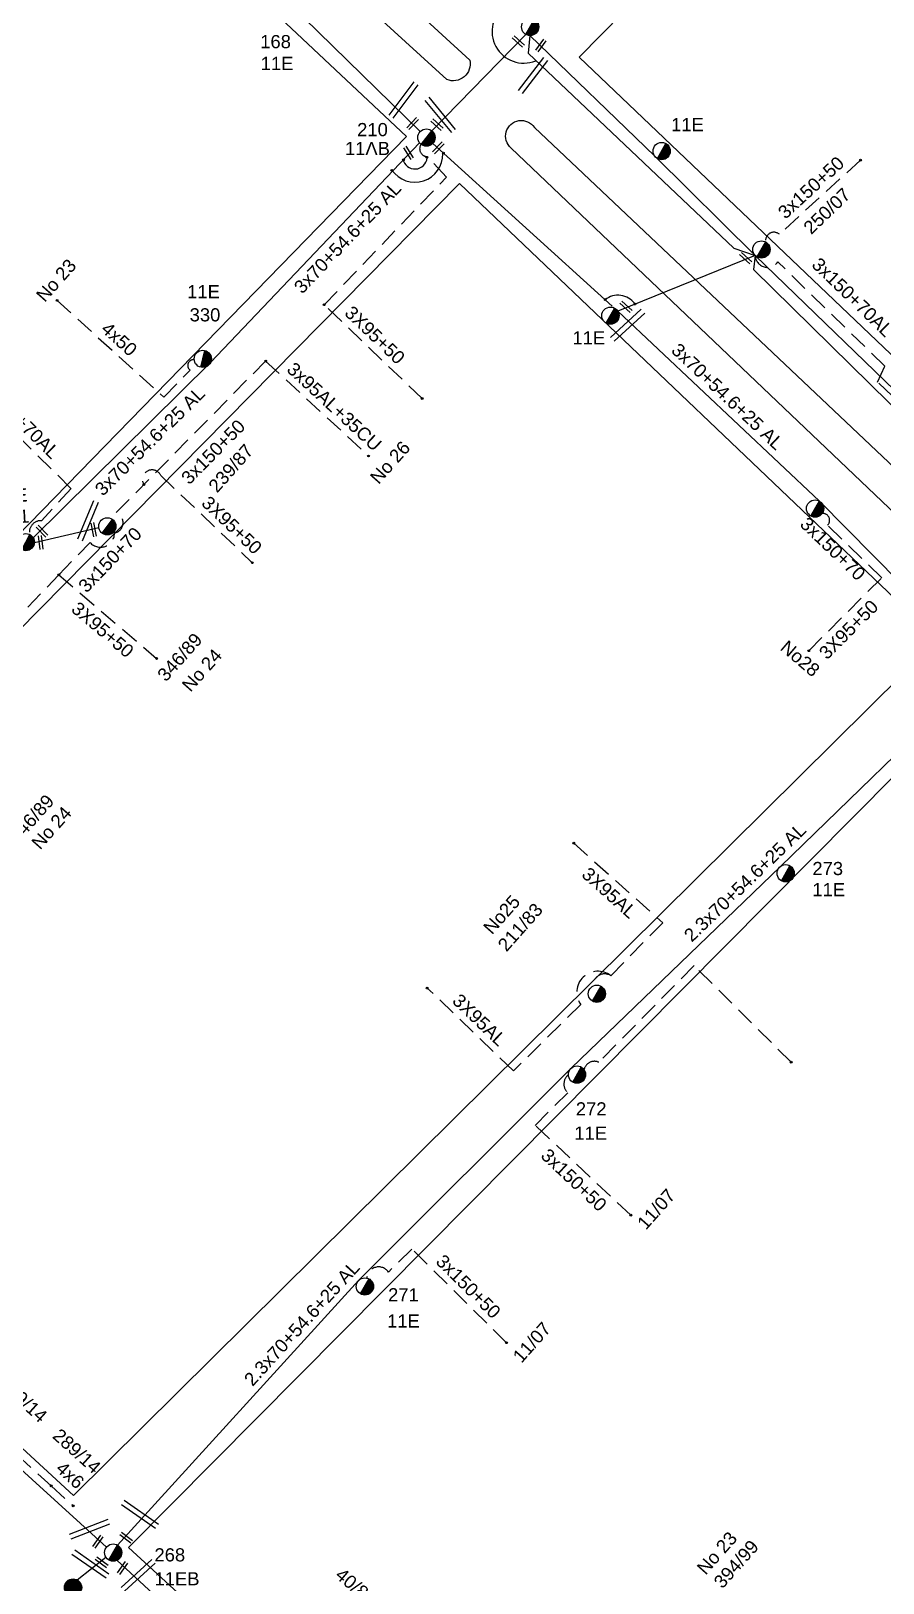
# Model space of a CAD drawing. Header units: millimetres. Extents: x 855 to 3091, y 750 to 2767.
# Drawn here: x 1408.1 to 1524.6, y 1262.2 to 1474.4 of the extents above; entities that cross this region are included whole.
import ezdxf
from ezdxf.enums import TextEntityAlignment as Align

# ---------------------------------------------------------------- set-up
doc = ezdxf.new("R2010")
doc.units = ezdxf.units.MM
doc.linetypes.add('DASHED', pattern=[19.05, 12.7, -6.35])
for name, color, linetype, lineweight in [('3x150+50', 7, 'Continuous', 30), ('3x150+50CU', 7, 'Continuous', 30), ('3x150+70', 7, 'Continuous', 30), ('3x150+70AL', 7, 'DASHED', 30), ('3x70+54.6+25 AL', 7, 'SYN_LINE', 30), ('3X95', 7, 'Continuous', 30), ('3X95+50', 7, 'Continuous', 30), ('3x95AL+35CU', 7, 'Continuous', 30), ('4x50', 7, 'Continuous', 30), ('4x6', 7, 'SYN_LINE', 30), ('Υπόβαθρο ΔΕΗ', 7, 'Continuous', 30)]:
    doc.layers.add(name, color=color, linetype=linetype, lineweight=lineweight)
for name, color, linetype in [('TEXT ΚΑΛΩΔΙΩΝ', 7, 'Continuous'), ('Άγνωστα', 7, 'Continuous'), ('ΑΓΝΩΣΤΟ ΥΠΟΓΕΙΟ ΚΑΛΩΔΙΟ', 7, 'DASHED'), ('Καλώδια ΧΤ   3x150+70AL', 7, 'DASHED'), ('Μηχανική τομή', 7, 'Continuous'), ('Στύλος Ξύλινος', 7, 'Continuous'), ('Στύλος Ξύλινος @ 1', 7, 'Continuous'), ('Στύλος ΦΜ', 7, 'Continuous'), ('Στύλος ΦΜ @ 1', 7, 'Continuous'), ('Συνδέσεις', 7, 'Continuous'), ('Τομή', 7, 'Continuous')]:
    doc.layers.add(name, color=color, linetype=linetype)
doc.styles.add('arial', font='arial.ttf')
doc.styles.get("Standard").update_dxf_attribs({"font": 'arial.ttf'})
doc.linetypes.add('SYN_LINE', pattern='A,0.5,-0.0001,["/\\/\\/\\/",Standard,S=0.1,R=0,X=0,Y=-0.05],-0.25', length=0.7501)

# ---------------------------------------------------------------- blocks, each defined once
blk = doc.blocks.new('ΥΠΑΡΧΩΝ ΤΣΙΜΕΝΤΕΝΙΟΣ ΣΤΥΛΟΣ')
at = {"layer": 'Στύλος ΦΜ'}
blk.add_hatch(color=7, dxfattribs=at).paths.add_polyline_path([(-1.29, -2.28, 0.574793), (2.62, 0, 0.268822), (1.3, 2.27)])
at = {"layer": 'Στύλος ΦΜ', "color": 7}
blk.add_line((-1.29, -2.28), (1.3, 2.27), dxfattribs=at)
blk.add_circle((0, 0), 2.62, dxfattribs=at)
at = {"layer": 'Στύλος ΦΜ', "flags": 4}
for tag, p in [('ΑΡΙΘΜΟΣ', (-4.68, 8.05)), ('ΤΥΠΟΣ', (-4.91, 3.03))]:
    blk.add_attdef(tag, p, '', height=4, dxfattribs=at)
blk = doc.blocks.new('ΥΠΑΡΧΩΝ ΞΥΛΙΝΟΣ ΣΤΥΛΟΣ')
at = {"layer": 'Στύλος Ξύλινος'}
h = blk.add_hatch(color=7, dxfattribs=at)
h.paths.add_polyline_path([(-2.62, 0, 0.270008), (-1.29, -2.28), (1.3, 2.27, 0.576266)])
h.paths.add_polyline_path([(-1.29, -2.28, 0.574793), (2.62, 0, 0.268822), (1.3, 2.27)])
at = {"layer": 'Στύλος Ξύλινος', "color": 7}
blk.add_line((-1.29, -2.28), (1.3, 2.27), dxfattribs=at)
blk.add_circle((0, 0), 2.62, dxfattribs=at)
at = {"layer": 'Στύλος Ξύλινος', "flags": 4}
for tag, p in [('ΑΡΙΘΜΟΣ', (-4.91, 8.6)), ('ΤΥΠΟΣ', (-4.85, 3.39))]:
    blk.add_attdef(tag, p, '', height=4, dxfattribs=at)
blk = doc.blocks.new('ΤΟΜΗ')
at = {"layer": 'Τομή', "ltscale": 40}
for p, q in [((-5.68, 0), (17.06, 0)), ((-5.68, -2.77), (17.06, -2.77))]:
    blk.add_line(p, q, dxfattribs=at)
blk = doc.blocks.new('ΜΗΧΑΝΙΚΗ ΤΟΜΗ')
at = {"layer": 'Μηχανική τομή', "ltscale": 40}
for p, q in [((-1.89, 0.78), (5.69, 0.78)), ((-1.89, -0.77), (5.69, -0.77))]:
    blk.add_line(p, q, dxfattribs=at)
blk = doc.blocks.new('_ΣΥΝΔΕΣΗ')
at = {"layer": 'Συνδέσεις', "linetype": 'SYN_LINE', "ltscale": 40}
blk.add_hatch(color=256, dxfattribs=at).paths.add_polyline_path([(0.5, -0.01, 1), (-0.5, -0.01, 1)])
at = {"layer": 'Συνδέσεις'}
blk.add_circle((0, -0.01), 0.5, dxfattribs=at)

msp = doc.modelspace()

# ---------------------------------------------------------------- linework, layer by layer
at = {"layer": '3x150+50', "color": 62, "linetype": 'DASHED', "lineweight": -3, "ltscale": 0.2}
msp.add_lwpolyline([(1521.5, 1456.77), (1510.41, 1446.63, 0.708437), (1508.54, 1445.58, -1.094979)], format="xyb", dxfattribs=at)
at = {"layer": '3x150+50', "color": 27, "linetype": 'DASHED', "lineweight": -3, "ltscale": 0.2}
msp.add_lwpolyline([(1419.52, 1405.78, 0.753283), (1419.76, 1408.57), (1440.18, 1429.3)], format="xyb", dxfattribs=at)
at = {"layer": '3x150+50', "color": 2, "linetype": 'DASHED', "lineweight": -3, "ltscale": 0.2}
for points in [[(1490.1, 1312.5), (1477.03, 1324.79), (1481.48, 1329.23, -0.457311), (1481.57, 1331.71, 5.001901)], [(1473.11, 1295.07), (1460.16, 1307.88), (1456.97, 1304.73, 0.711998), (1454.01, 1303.91, -64.689161)]]:
    msp.add_lwpolyline(points, format="xyb", dxfattribs=at)
at = {"layer": '3x150+50', "color": 85, "linetype": 'DASHED', "lineweight": -3, "ltscale": 0.2}
msp.add_lwpolyline([(1395.27, 1288.15, 1.131617), (1397.76, 1287.41), (1410.85, 1275.49)], format="xyb", dxfattribs=at)
at = {"layer": '3x150+50CU', "color": 27, "linetype": 'DASHED', "lineweight": -3, "ltscale": 0.2}
msp.add_lwpolyline([(1394.46, 1381.89), (1411.9, 1400.06)], dxfattribs=at)
at = {"layer": '3x150+70', "color": 62, "linetype": 'DASHED', "lineweight": -3, "ltscale": 0.2}
for points in [[(1448.19, 1437), (1464.91, 1454.44), (1462.27, 1457.26, -0.598426), (1461.43, 1458.93, 18.250731)], [(1524.43, 1399.68), (1516.99, 1406.84, 0.714426), (1516.26, 1408.46, -97.218518)]]:
    msp.add_lwpolyline(points, format="xyb", dxfattribs=at)
at = {"layer": '3x150+70', "color": 27, "linetype": 'DASHED', "lineweight": -3, "ltscale": 0.2}
msp.add_lwpolyline([(1411.9, 1400.06), (1416.17, 1404.5, 0.749534), (1419.5, 1406.03, -104.220574)], format="xyb", dxfattribs=at)
at = {"layer": '3x150+70AL', "color": 62, "linetype": 'DASHED', "lineweight": -3, "ltscale": 0.2}
for points in [[(1524.85, 1428.62), (1510.19, 1442.86, -0.734646), (1507.11, 1443.75, 1.318415)], [(1555.75, 1404.37, 0.642369), (1553.81, 1403.85), (1550.83, 1401.04), (1523.85, 1426.42), (1524.85, 1428.62)], [(1400.91, 1424.39), (1413.58, 1411.87), (1409.54, 1407.47, 0.490977), (1407.92, 1405.59, -1.521308)]]:
    msp.add_lwpolyline(points, format="xyb", dxfattribs=at)
at = {"layer": '3x70+54.6+25 AL', "color": 2, "linetype": 'SYN_LINE', "lineweight": -3, "ltscale": 15}
for points in [[(1445.4, 1476.21), (1461.31, 1460.67)], [(1487.7, 1436.69), (1488.32, 1436.13), (1515.88, 1410.15), (1537.95, 1387.79)], [(1537.16, 1385.98), (1510.57, 1360.2), (1481.97, 1332.61), (1452.89, 1303.57), (1419.92, 1267.4)]]:
    msp.add_lwpolyline(points, dxfattribs=at)
at = {"layer": '3x70+54.6+25 AL', "color": 27, "linetype": 'SYN_LINE', "lineweight": -3, "ltscale": 15}
for points in [[(1475.76, 1473.97), (1462.89, 1460.78)], [(1552.73, 1401.02), (1530.29, 1421.33), (1507.11, 1443.75), (1493.38, 1457.3), (1476.28, 1473.81)]]:
    msp.add_lwpolyline(points, dxfattribs=at)
at = {"layer": '3x70+54.6+25 AL', "color": 6, "linetype": 'SYN_LINE', "lineweight": -3, "ltscale": 15}
msp.add_lwpolyline([(1476.28, 1473.81), (1476.05, 1471.4), (1504.2, 1444.72), (1507.11, 1443.75), (1506.89, 1441.8), (1528.07, 1421), (1530.29, 1421.33), (1529.73, 1419.22), (1549.74, 1400.38), (1552.48, 1400.22)], dxfattribs=at)
at = {"layer": '3x70+54.6+25 AL', "color": 62, "linetype": 'SYN_LINE', "lineweight": -3, "ltscale": 15}
for points in [[(1408.41, 1405.14), (1432.64, 1429.08), (1461.2, 1459.16)], [(1463.02, 1459.06), (1487.57, 1436.81)], [(1507.11, 1443.75), (1488.32, 1436.13)]]:
    msp.add_lwpolyline(points, dxfattribs=at)
at = {"layer": '3x70+54.6+25 AL', "color": 62, "linetype": 'SYN_LINE', "lineweight": -3, "ltscale": 10}
msp.add_lwpolyline([(1408.57, 1404.49), (1417.37, 1406.55)], dxfattribs=at)
at = {"layer": '3x70+54.6+25 AL', "color": 85, "linetype": 'SYN_LINE', "lineweight": -3, "ltscale": 15}
msp.add_lwpolyline([(1275.97, 1396.13), (1275.64, 1393.73), (1306.04, 1366.96), (1308.27, 1367.67), (1308.32, 1364.96), (1339.97, 1336.84), (1342.77, 1337.31), (1365.09, 1316), (1395, 1288.4), (1418.41, 1267.1)], dxfattribs=at)
at = {"layer": '3x70+54.6+25 AL', "color": 30, "linetype": 'SYN_LINE', "lineweight": -3, "ltscale": 5}
msp.add_lwpolyline([(1414.43, 1262.62), (1418.35, 1265.72)], dxfattribs=at)
at = {"layer": '3x70+54.6+25 AL', "color": 1, "linetype": 'SYN_LINE', "lineweight": -3, "ltscale": 15}
msp.add_lwpolyline([(1481.25, 1209.37), (1450.47, 1236.95), (1419.84, 1265.31)], dxfattribs=at)
at = {"layer": '3X95', "color": 2, "linetype": 'DASHED', "lineweight": -3, "ltscale": 0.2}
for points in [[(1482.31, 1363.37), (1494.46, 1352.5), (1487.38, 1345.25, 0.607422), (1484.93, 1343.83, -0.330784)], [(1487.38, 1345.25, 0.868681), (1483.25, 1341.3), (1474.05, 1332.25), (1462.27, 1343.57)]]:
    msp.add_lwpolyline(points, format="xyb", dxfattribs=at)
at = {"layer": '3X95+50', "color": 62, "linetype": 'DASHED', "lineweight": -3, "ltscale": 0.2}
for points in [[(1461.58, 1424.17), (1448.19, 1437)], [(1514.43, 1389.69), (1524.43, 1399.68)]]:
    msp.add_lwpolyline(points, dxfattribs=at)
at = {"layer": '3X95+50', "color": 27, "linetype": 'DASHED', "lineweight": -3, "ltscale": 0.2}
msp.add_lwpolyline([(1423.54, 1412.4, -1.07891), (1425.84, 1413.64), (1438.36, 1401.73)], format="xyb", dxfattribs=at)
msp.add_lwpolyline([(1411.9, 1400.06), (1425.28, 1388.64)], dxfattribs=at)
at = {"layer": '3x95AL+35CU', "color": 27, "linetype": 'DASHED', "lineweight": -3, "ltscale": 0.2}
msp.add_lwpolyline([(1440.18, 1429.3), (1454.25, 1416.32)], dxfattribs=at)
at = {"layer": '4x50', "color": 62, "linetype": 'DASHED', "lineweight": -3, "ltscale": 0.2}
msp.add_lwpolyline([(1411.66, 1437.6), (1426.26, 1424.35), (1429.86, 1428.06, -0.774128), (1430.41, 1429.49, 25.809379)], format="xyb", dxfattribs=at)
at = {"layer": '4x6', "color": 85, "linetype": 'DASHED', "lineweight": -3, "ltscale": 0.2}
msp.add_lwpolyline([(1410.85, 1275.49), (1413.86, 1272.76)], dxfattribs=at)
at = {"layer": 'ΑΓΝΩΣΤΟ ΥΠΟΓΕΙΟ ΚΑΛΩΔΙΟ', "color": 2, "linetype": 'DASHED', "lineweight": -3, "ltscale": 0.2}
msp.add_lwpolyline([(1512.02, 1333.43), (1498.77, 1346.63), (1485.72, 1333.42, 0.47266), (1483.71, 1332.41, -24.986628)], format="xyb", dxfattribs=at)
at = {"layer": 'Υπόβαθρο ΔΕΗ', "lineweight": -3}
for points in [[(1597.83, 1587.44), (1666.93, 1522.87), (1548.89, 1408.08), (1483.05, 1470.86)], [(1483.05, 1470.86), (1597.83, 1587.44)]]:
    msp.add_lwpolyline(points, dxfattribs=at)
for points in [[(1416.74, 1517.55), (1468.08, 1470.44, -0.60623), (1464.95, 1467.79), (1413.55, 1514.72, -1.144018)], [(1476.92, 1461.25), (1539.54, 1402.02, -0.806634), (1535.89, 1399.19), (1473.73, 1458.43, -1.144018)]]:
    msp.add_lwpolyline(points, format="xyb", close=True, dxfattribs=at)
for points in [[(1404.73, 1511.4), (1459.46, 1460), (1342.59, 1340.09), (1283.57, 1394.04)], [(1466.67, 1453.59), (1532.1, 1391.23), (1413.93, 1274.18), (1348.86, 1334.11)], [(1537.98, 1384.52), (1597.36, 1327.92), (1482.18, 1211.23), (1421.42, 1267.06)]]:
    msp.add_lwpolyline(points, close=True, dxfattribs=at)
at = {"layer": 'Υπόβαθρο ΔΕΗ', "color": 7, "linetype": 'Continuous', "lineweight": -3, "ltscale": 0.2}
for centre, radius, start, end in [((1475.45, 1474.36), 4.32, 124.1874, 292.4387), ((1460.59, 1457.58), 3.82, 214.611, 1.0522), ((1460.6, 1457.22), 1.66, 190.3182, 355.2643), ((1488.35, 1435.48), 2.83, 36.1345, 128.1669)]:
    msp.add_arc(centre, radius, start, end, dxfattribs=at)

# ---------------------------------------------------------------- block references
at = {"layer": 'Μηχανική τομή', "lineweight": -3}
for p, xscale, yscale, zscale, rotation in [((1475.07, 1472.68), 0.2499999999999999, 0.2499999999999999, 0.4999999999999997, 137.7028228505125), ((1477.54, 1472.06), 0.2499999999999999, 0.2499999999999999, 0.4999999999999997, 53.86326244153908), ((1459.96, 1461.42), 0.2499999999999999, 0.2499999999999999, 0.4999999999999997, 46.5442022170989), ((1463.97, 1461.3), 0.2499999999999999, 0.2499999999999999, 0.4999999999999997, 137.7028228505125), ((1459.99, 1457.38), 0.2499999999999999, 0.2499999999999999, 0.4999999999999997, 122.4386524417825), ((1463.46, 1458.12), 0.2499999999999999, 0.2499999999999999, 0.4999999999999997, 46.5442022170989), ((1506.17, 1443.05), 0.2499999999999999, 0.2499999999999999, 0.4999999999999997, 137.7028228505125), ((1489.8, 1436.41), 0.2499999999999999, 0.2499999999999999, 0.4999999999999997, 137.7028228505125), ((1416.79, 1405.77), 0.25, 0.25, 0.25, 100.8913637801821), ((1409.95, 1405.7), 0.25, 0.25, 0.25, 134.2782145394548), ((1409.5, 1404.03), 0.25, 0.25, 0.25, 96.73771652574612), ((1421.5, 1268.11), 0.25, 0.25, 0.25, 143.7277058040057), ((1416.97, 1267.48), 0.25, 0.25, 0.25, 54.4856197192397), ((1418.14, 1264.74), 0.25, 0.25, 0.25, 143.7277058040057), ((1420.37, 1263.87), 0.25, 0.25, 0.25, 54.4856197192397)]:
    msp.add_blockref('ΜΗΧΑΝΙΚΗ ΤΟΜΗ', p, dxfattribs=dict(at, xscale=xscale, yscale=yscale, zscale=zscale, rotation=rotation))
at = {"layer": 'Στύλος Ξύλινος @ 1', "lineweight": -3, "ltscale": 40}
ref = msp.add_blockref('ΥΠΑΡΧΩΝ ΞΥΛΙΝΟΣ ΣΤΥΛΟΣ', (1413.85, 1261.6), dxfattribs=dict(at, xscale=0.4499999999998181, yscale=0.4499999999998181, zscale=0.4499999999998181))
ref.add_attrib('ΤΥΠΟΣ', '452', (1410.44, 1252.97), dxfattribs={"layer": 'Στύλος Ξύλινος', "height": 1.8, "flags": 4})
ref.add_attrib('ΑΡΙΘΜΟΣ', '12M', (1409.47, 1250.3), dxfattribs={"layer": 'Στύλος Ξύλινος', "height": 1.8, "flags": 4})
at = {"layer": 'Στύλος ΦΜ @ 1', "lineweight": -3, "ltscale": 40}
ref = msp.add_blockref('ΥΠΑΡΧΩΝ ΤΣΙΜΕΝΤΕΝΙΟΣ ΣΤΥΛΟΣ', (1476.34, 1474.99), dxfattribs=dict(at, xscale=0.449999999999818, yscale=0.449999999999818, zscale=0.449999999999818))
ref.add_attrib('ΤΥΠΟΣ', '128', (1474.04, 1479.07), dxfattribs={"layer": 'Στύλος ΦΜ', "height": 1.8, "flags": 4})
ref = msp.add_blockref('ΥΠΑΡΧΩΝ ΤΣΙΜΕΝΤΕΝΙΟΣ ΣΤΥΛΟΣ', (1444.45, 1476.92), dxfattribs=dict(at, xscale=0.4499999999998179, yscale=0.4499999999998179, zscale=0.4499999999998179, rotation=16.67343810130761))
ref.add_attrib('ΤΥΠΟΣ', '168', (1439.44, 1472.08), dxfattribs={"layer": 'Στύλος ΦΜ', "height": 1.8, "flags": 4})
ref.add_attrib('ΑΡΙΘΜΟΣ', '11E', (1439.5, 1469.1), dxfattribs={"layer": 'Στύλος ΦΜ', "height": 1.8, "flags": 4})
ref = msp.add_blockref('ΥΠΑΡΧΩΝ ΤΣΙΜΕΝΤΕΝΙΟΣ ΣΤΥΛΟΣ', (1494.32, 1458.01), dxfattribs=dict(at, xscale=0.4499999999998179, yscale=0.4499999999998179, zscale=0.4499999999998179))
ref.add_attrib('ΤΥΠΟΣ', '11E', (1495.62, 1460.73), dxfattribs={"layer": 'Στύλος ΦΜ', "height": 1.8, "rotation": 360, "flags": 4})
ref = msp.add_blockref('ΥΠΑΡΧΩΝ ΤΣΙΜΕΝΤΕΝΙΟΣ ΣΤΥΛΟΣ', (1462.16, 1459.86), dxfattribs=dict(at, xscale=0.4499999999998178, yscale=0.4499999999998178, zscale=0.4499999999998178, rotation=351.5252858498288))
ref.add_attrib('ΤΥΠΟΣ', '210', (1452.69, 1460.05), dxfattribs={"layer": 'Στύλος ΦΜ', "height": 1.8, "flags": 4})
ref.add_attrib('ΑΡΙΘΜΟΣ', '11ΛΒ', (1451.02, 1457.47), dxfattribs={"layer": 'Στύλος ΦΜ', "height": 1.8, "flags": 4})
at = {"layer": 'Στύλος ΦΜ @ 1', "lineweight": -3, "ltscale": 40, "xscale": 0.4499999999998181, "yscale": 0.4499999999998181, "zscale": 0.4499999999998181}
for p in [(1507.96, 1444.56), (1515.3, 1409.13), (1485.46, 1342.78)]:
    msp.add_blockref('ΥΠΑΡΧΩΝ ΤΣΙΜΕΝΤΕΝΙΟΣ ΣΤΥΛΟΣ', p, dxfattribs=at)
at = {"layer": 'Στύλος ΦΜ @ 1', "lineweight": -3, "ltscale": 40}
ref = msp.add_blockref('ΥΠΑΡΧΩΝ ΤΣΙΜΕΝΤΕΝΙΟΣ ΣΤΥΛΟΣ', (1431.59, 1429.6), dxfattribs=dict(at, xscale=0.449999999999818, yscale=0.449999999999818, zscale=0.449999999999818, rotation=17.04188746053645))
ref.add_attrib('ΤΥΠΟΣ', '330', (1429.79, 1434.72), dxfattribs={"layer": 'Στύλος ΦΜ', "height": 1.8, "flags": 4})
ref.add_attrib('ΑΡΙΘΜΟΣ', '11E', (1429.45, 1437.89), dxfattribs={"layer": 'Στύλος ΦΜ', "height": 1.8, "flags": 4})
ref = msp.add_blockref('ΥΠΑΡΧΩΝ ΤΣΙΜΕΝΤΕΝΙΟΣ ΣΤΥΛΟΣ', (1487.32, 1435.51), dxfattribs=dict(at, xscale=0.4499999999998181, yscale=0.4499999999998181, zscale=0.4499999999998181))
ref.add_attrib('ΤΥΠΟΣ', '11E', (1482.13, 1431.58), dxfattribs={"layer": 'Στύλος ΦΜ', "height": 1.8, "rotation": 360, "flags": 4})
ref = msp.add_blockref('ΥΠΑΡΧΩΝ ΤΣΙΜΕΝΤΕΝΙΟΣ ΣΤΥΛΟΣ', (1407.39, 1404.54), dxfattribs=dict(at, xscale=0.449999999999818, yscale=0.449999999999818, zscale=0.449999999999818, rotation=3.070424131959761))
ref.add_attrib('ΤΥΠΟΣ', '331', (1403.72, 1407), dxfattribs={"layer": 'Στύλος ΦΜ', "height": 1.8, "rotation": 3.0704, "flags": 4})
ref.add_attrib('ΑΡΙΘΜΟΣ', '11E', (1403.2, 1409.87), dxfattribs={"layer": 'Στύλος ΦΜ', "height": 1.8, "rotation": 3.0704, "flags": 4})
at = {"layer": 'Στύλος ΦΜ @ 1', "lineweight": -3, "ltscale": 40, "xscale": 0.4499999999998181, "yscale": 0.4499999999998181, "zscale": 0.4499999999998181, "rotation": 352.5021454697022}
msp.add_blockref('ΥΠΑΡΧΩΝ ΤΣΙΜΕΝΤΕΝΙΟΣ ΣΤΥΛΟΣ', (1418.54, 1406.7), dxfattribs=at)
at = {"layer": 'Στύλος ΦΜ @ 1', "lineweight": -3, "ltscale": 40}
ref = msp.add_blockref('ΥΠΑΡΧΩΝ ΤΣΙΜΕΝΤΕΝΙΟΣ ΣΤΥΛΟΣ', (1511.27, 1359.26), dxfattribs=dict(at, xscale=0.449999999999818, yscale=0.449999999999818, zscale=0.449999999999818))
ref.add_attrib('ΤΥΠΟΣ', '273', (1514.93, 1359.01), dxfattribs={"layer": 'Στύλος ΦΜ', "height": 1.8, "rotation": 360, "flags": 4})
ref.add_attrib('ΑΡΙΘΜΟΣ', '11E', (1514.92, 1356.12), dxfattribs={"layer": 'Στύλος ΦΜ', "height": 1.8, "rotation": 360, "flags": 4})
ref = msp.add_blockref('ΥΠΑΡΧΩΝ ΤΣΙΜΕΝΤΕΝΙΟΣ ΣΤΥΛΟΣ', (1482.75, 1331.73), dxfattribs=dict(at, xscale=0.449999999999818, yscale=0.449999999999818, zscale=0.449999999999818))
ref.add_attrib('ΤΥΠΟΣ', '272', (1482.59, 1326.14), dxfattribs={"layer": 'Στύλος ΦΜ', "height": 1.8, "rotation": 360, "flags": 4})
ref.add_attrib('ΑΡΙΘΜΟΣ', '11E', (1482.38, 1322.83), dxfattribs={"layer": 'Στύλος ΦΜ', "height": 1.8, "rotation": 360, "flags": 4})
ref = msp.add_blockref('ΥΠΑΡΧΩΝ ΤΣΙΜΕΝΤΕΝΙΟΣ ΣΤΥΛΟΣ', (1453.75, 1302.76), dxfattribs=dict(at, xscale=0.449999999999818, yscale=0.449999999999818, zscale=0.449999999999818))
ref.add_attrib('ΤΥΠΟΣ', '271', (1456.92, 1300.72), dxfattribs={"layer": 'Στύλος ΦΜ', "height": 1.8, "rotation": 360, "flags": 4})
ref.add_attrib('ΑΡΙΘΜΟΣ', '11E', (1456.79, 1297.14), dxfattribs={"layer": 'Στύλος ΦΜ', "height": 1.8, "rotation": 360, "flags": 4})
ref = msp.add_blockref('ΥΠΑΡΧΩΝ ΤΣΙΜΕΝΤΕΝΙΟΣ ΣΤΥΛΟΣ', (1419.34, 1266.37), dxfattribs=dict(at, xscale=0.449999999999818, yscale=0.449999999999818, zscale=0.449999999999818))
ref.add_attrib('ΤΥΠΟΣ', '268', (1424.98, 1265.16), dxfattribs={"layer": 'Στύλος ΦΜ', "height": 1.8, "rotation": 360, "flags": 4})
ref.add_attrib('ΑΡΙΘΜΟΣ', '11EB', (1424.99, 1261.89), dxfattribs={"layer": 'Στύλος ΦΜ', "height": 1.8, "rotation": 360, "flags": 4})
at = {"layer": 'Συνδέσεις', "lineweight": -3, "xscale": 0.25, "yscale": 0.25, "zscale": 0.25}
for p in [(1459.03, 1456.81), (1462.22, 1457.17), (1464.48, 1457.72), (1521.5, 1456.77), (1457.43, 1455.38), (1411.66, 1437.6), (1448.19, 1437.01), (1486.61, 1437.7), (1490.67, 1437.1), (1440.19, 1429.31), (1461.58, 1424.18), (1454.25, 1416.32), (1423.54, 1412.4), (1438.36, 1401.73), (1411.91, 1400.06), (1425.28, 1388.64), (1514.43, 1389.69), (1482.32, 1363.37), (1462.27, 1343.57), (1512.02, 1333.43), (1490.1, 1312.5), (1473.11, 1295.07), (1410.85, 1275.49), (1413.86, 1272.76)]:
    msp.add_blockref('_ΣΥΝΔΕΣΗ', p, dxfattribs=at)
at = {"layer": 'Τομή', "lineweight": -3}
for p, xscale, yscale, zscale, rotation in [((1477.85, 1469.28), 0.2499999999999999, 0.2499999999999999, 0.2499999999999999, 232.8161393668639), ((1460.14, 1465.92), 0.2499999999999999, 0.2499999999999999, 0.2499999999999999, 232.8161393668639), ((1463.39, 1464.27), 0.2499999999999999, 0.2499999999999999, 0.2499999999999999, 309.5845077060688), ((1488.39, 1433.5), 0.25, 0.25, 0.25, 42.41208367100575), ((1415.05, 1406.31), 0.2499999999999999, 0.2499999999999999, 0.2499999999999999, 67.64975664843112), ((1423.96, 1270.47), 0.2499999999999999, 0.2499999999999999, 0.2499999999999999, 145.1725379253222), ((1414.67, 1269.39), 0.2499999999999999, 0.2499999999999999, 0.2499999999999999, 21.26620935299457), ((1417.2, 1263.68), 0.2499999999999999, 0.2499999999999999, 0.2499999999999999, 145.1725379253222), ((1421.46, 1262.56), 0.25, 0.25, 0.25, 42.41208367100575)]:
    msp.add_blockref('ΤΟΜΗ', p, dxfattribs=dict(at, xscale=xscale, yscale=yscale, zscale=zscale, rotation=rotation))

# ---------------------------------------------------------------- texts
at = {"layer": 'TEXT ΚΑΛΩΔΙΩΝ', "linetype": 'Continuous', "lineweight": -3, "ltscale": 0.2}
for s, rotation, p in [('3x150+50', 42.4428, (1514.74, 1453.03)), ('3x70+54.6+25 AL', 46.4858, (1451.37, 1446.2)), ('3X95+50', 316.2325, (1455.12, 1432.86)), ('4x50', 317.7847, (1420.17, 1432.31)), ('3x70+54.6+25 AL', 316.6953, (1503.34, 1424.45)), ('3x95AL+35CU', 317.2734, (1449.58, 1423.07)), ('3x150+70AL', 315.3369, (1406.49, 1421.41)), ('3x70+54.6+25 AL', 44.6555, (1424.35, 1418.35)), ('3x150+50', 45.4329, (1433, 1416.88)), ('3X95+50', 316.4266, (1435.56, 1406.87)), ('3x150+70', 316.0579, (1517.73, 1403.63)), ('3x150+70', 46.168, (1418.9, 1402.13)), ('3X95+50', 44.9979, (1519.88, 1392.59)), ('3X95+50', 319.4947, (1417.9, 1392.57)), ('2.3x70+54.6+25 AL', 43.975, (1505.71, 1358.02)), ('3X95AL', 318.1569, (1487.18, 1356.59)), ('3X95AL', 316.1417, (1469.41, 1339.21)), ('3x150+50', 316.7518, (1482.33, 1317.33)), ('2.3x70+54.6+25 AL', 47.6541, (1445.12, 1297.72)), ('3x150+50', 315.3104, (1467.9, 1302.76)), ('4x6', 317.6754, (1413.46, 1276.97))]:
    msp.add_text(s, height=1.8, rotation=rotation, dxfattribs=at).set_placement(p, align=Align.MIDDLE_CENTER)
at = {"layer": 'Άγνωστα', "lineweight": -3, "ltscale": 40, "char_height": 1.8, "width": 12.7137, "attachment_point": 1, "style": 'arial'}
for s, insert, rotation in [('250/07', (1513.52, 1447.81), 43.8277), ('No 23', (1408.64, 1438.43), 48.4059), ('239/87', (1432.2, 1412.37), 48.4059), ('No 26', (1454.29, 1413.53), 48.4059), ('346/89', (1425.21, 1386.54), 48.4059), ('No28', (1511.57, 1391.27), 319.4123), ('No 24', (1428.57, 1385.12), 48.4059), ('346/89', (1404.95, 1364.46), 48.4059), ('No 24', (1408, 1363.57), 48.4059), ('No25', (1469.78, 1351.96), 48.4059), ('211/83', (1471.76, 1349.62), 48.4059), ('11/07', (1490.82, 1311.58), 48.4059), ('11/07', (1473.81, 1293.37), 48.4059), ('289/14', (1404.79, 1290.49), 318), ('289/14', (1412.12, 1283.49), 318), ('No 23', (1498.98, 1264.4), 48.4059), ('394/99', (1501.28, 1262.52), 48.4059), ('40/86', (1450.73, 1264.43), 319.4123)]:
    msp.add_mtext(s, dxfattribs=dict(at, insert=insert, rotation=rotation))
at = {"layer": 'Καλώδια ΧΤ   3x150+70AL', "lineweight": -3, "ltscale": 0.2, "insert": (1515.96, 1443.62), "char_height": 1.8, "width": 34.0855, "attachment_point": 1, "rotation": 315.8825, "style": 'arial'}
msp.add_mtext('3x150+70AL', dxfattribs=at)

doc.saveas('drawing.dxf')
